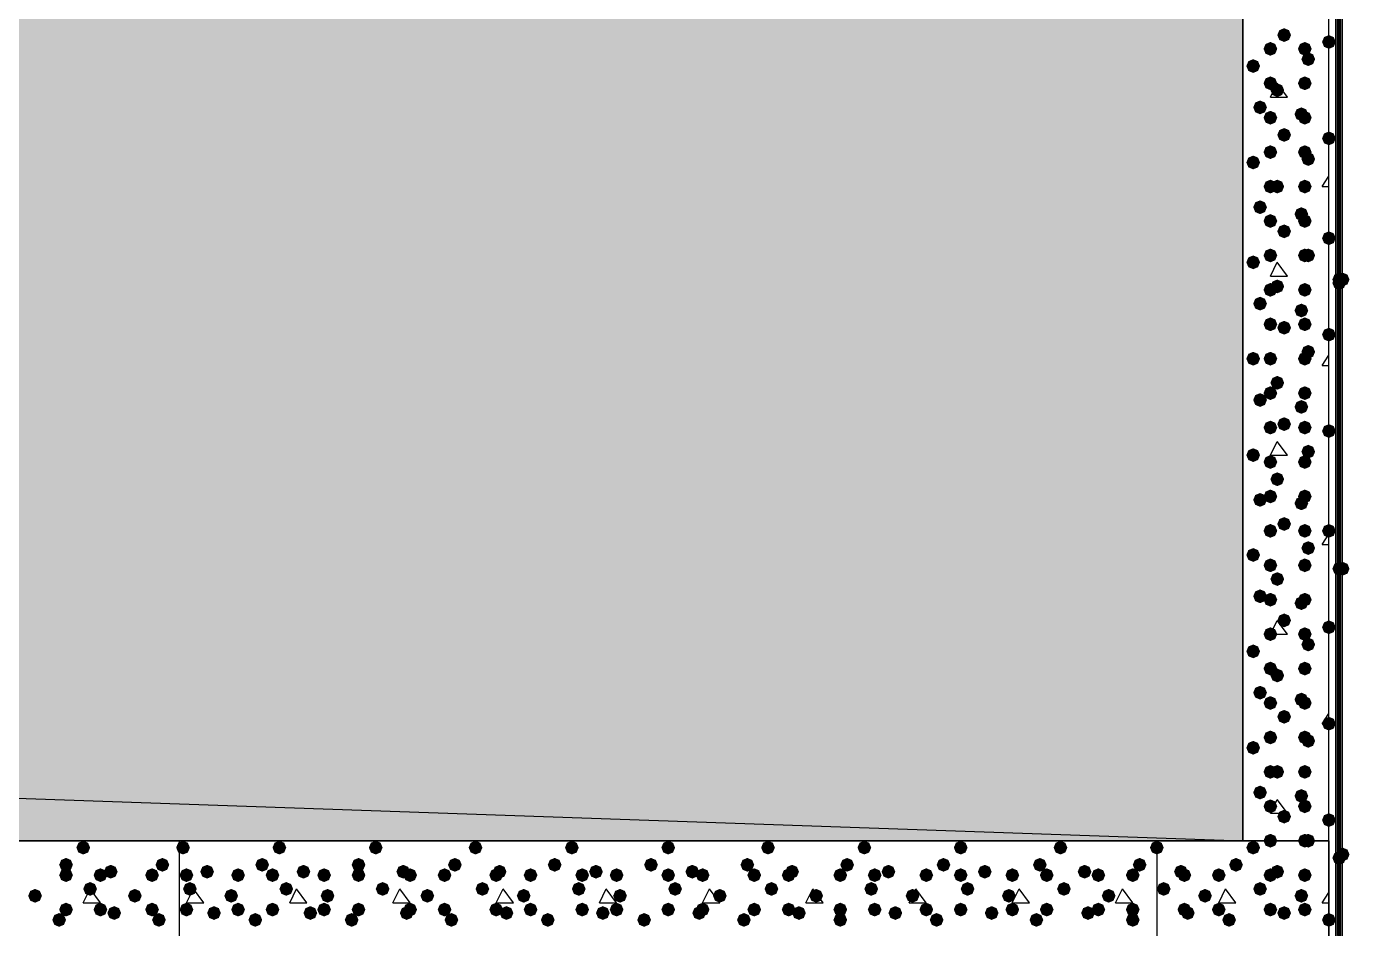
# Model space of a CAD drawing. Header units: millimetres. Extents: x 0 to 420, y 0 to 297.
# Drawn here: x 364.55 to 380.83, y 149.16 to 160.25 of the extents above; entities that cross this region are included whole.
import ezdxf

# ---------------------------------------------------------------- set-up
doc = ezdxf.new("R2010")
doc.units = ezdxf.units.MM
doc.layers.get('0').update_dxf_attribs({"linetype": 'CONTINUOUS'})

msp = doc.modelspace()

# ---------------------------------------------------------------- hatches: boundary and pattern name
at = {"true_color": 0x000007}
h = msp.add_hatch(color=0, dxfattribs=at)
h.paths.add_polyline_path([(380.703667, 228.049667), (380.661333, 228.049667), (380.703667, 84.455)], flags=0)
h.paths.add_polyline_path([(380.661333, 228.049667), (380.703667, 84.455), (380.661333, 84.455)], flags=0)
at = {"true_color": 0x000008}
h = msp.add_hatch(color=0, dxfattribs=at)
h.paths.add_polyline_path([(379.518333, 162.263667), (33.401, 162.263667), (379.518333, 150.241)], flags=0)
h.paths.add_polyline_path([(33.401, 162.263667), (379.518333, 150.241), (33.401, 150.241)], flags=0)
for points in [[(380.111, 160.147), (380.086129, 160.087204), (380.026333, 160.062333), (379.966537, 160.087204), (379.941667, 160.147), (379.966537, 160.206796), (380.026333, 160.231667), (380.086129, 160.206796)], [(379.941667, 159.977667), (379.916796, 159.917871), (379.857, 159.893), (379.797204, 159.917871), (379.772333, 159.977667), (379.797204, 160.037462), (379.857, 160.062333), (379.916796, 160.037463)], [(380.365, 159.977667), (380.340129, 159.917871), (380.280333, 159.893), (380.220537, 159.917871), (380.195667, 159.977667), (380.220537, 160.037462), (380.280333, 160.062333), (380.340129, 160.037463)], [(380.661333, 160.062333), (380.636462, 160.002537), (380.576667, 159.977667), (380.516871, 160.002537), (380.492, 160.062333), (380.516871, 160.122129), (380.576667, 160.147), (380.636462, 160.122129)], [(379.73, 159.766), (379.705129, 159.706204), (379.645333, 159.681333), (379.585537, 159.706204), (379.560667, 159.766), (379.585537, 159.825796), (379.645333, 159.850667), (379.705129, 159.825796)], [(380.407333, 159.850667), (380.382462, 159.790871), (380.322667, 159.766), (380.262871, 159.790871), (380.238, 159.850667), (380.262871, 159.910462), (380.322667, 159.935333), (380.382462, 159.910463)], [(379.941667, 159.554333), (379.916796, 159.494537), (379.857, 159.469667), (379.797204, 159.494537), (379.772333, 159.554333), (379.797204, 159.614129), (379.857, 159.639), (379.916796, 159.614129)], [(380.026333, 159.469667), (380.001463, 159.409871), (379.941667, 159.385), (379.881871, 159.409871), (379.857, 159.469667), (379.881871, 159.529462), (379.941667, 159.554333), (380.001462, 159.529463)], [(380.365, 159.554333), (380.340129, 159.494537), (380.280333, 159.469667), (380.220537, 159.494537), (380.195667, 159.554333), (380.220537, 159.614129), (380.280333, 159.639), (380.340129, 159.614129)], [(379.814667, 159.258), (379.789796, 159.198204), (379.73, 159.173333), (379.670204, 159.198204), (379.645333, 159.258), (379.670204, 159.317796), (379.73, 159.342667), (379.789796, 159.317796)], [(379.941667, 159.131), (379.916796, 159.071204), (379.857, 159.046333), (379.797204, 159.071204), (379.772333, 159.131), (379.797204, 159.190796), (379.857, 159.215667), (379.916796, 159.190796)], [(380.322667, 159.173333), (380.297796, 159.113537), (380.238, 159.088667), (380.178204, 159.113537), (380.153333, 159.173333), (380.178204, 159.233129), (380.238, 159.258), (380.297796, 159.233129)], [(380.365, 159.131), (380.340129, 159.071204), (380.280333, 159.046333), (380.220537, 159.071204), (380.195667, 159.131), (380.220537, 159.190796), (380.280333, 159.215667), (380.340129, 159.190796)], [(380.111, 158.919333), (380.086129, 158.859537), (380.026333, 158.834667), (379.966537, 158.859537), (379.941667, 158.919333), (379.966537, 158.979129), (380.026333, 159.004), (380.086129, 158.979129)], [(380.661333, 158.877), (380.636462, 158.817204), (380.576667, 158.792333), (380.516871, 158.817204), (380.492, 158.877), (380.516871, 158.936796), (380.576667, 158.961667), (380.636462, 158.936796)], [(379.941667, 158.707667), (379.916796, 158.647871), (379.857, 158.623), (379.797204, 158.647871), (379.772333, 158.707667), (379.797204, 158.767462), (379.857, 158.792333), (379.916796, 158.767463)], [(380.365, 158.707667), (380.340129, 158.647871), (380.280333, 158.623), (380.220537, 158.647871), (380.195667, 158.707667), (380.220537, 158.767462), (380.280333, 158.792333), (380.340129, 158.767463)], [(380.407333, 158.623), (380.382462, 158.563204), (380.322667, 158.538333), (380.262871, 158.563204), (380.238, 158.623), (380.262871, 158.682796), (380.322667, 158.707667), (380.382462, 158.682796)], [(379.73, 158.580667), (379.705129, 158.520871), (379.645333, 158.496), (379.585537, 158.520871), (379.560667, 158.580667), (379.585537, 158.640462), (379.645333, 158.665333), (379.705129, 158.640463)], [(379.941667, 158.284333), (379.916796, 158.224538), (379.857, 158.199667), (379.797204, 158.224538), (379.772333, 158.284333), (379.797204, 158.344129), (379.857, 158.369), (379.916796, 158.344129)], [(380.026333, 158.284333), (380.001463, 158.224538), (379.941667, 158.199667), (379.881871, 158.224538), (379.857, 158.284333), (379.881871, 158.344129), (379.941667, 158.369), (380.001462, 158.344129)], [(380.365, 158.284333), (380.340129, 158.224538), (380.280333, 158.199667), (380.220537, 158.224538), (380.195667, 158.284333), (380.220537, 158.344129), (380.280333, 158.369), (380.340129, 158.344129)], [(379.814667, 158.030333), (379.789796, 157.970537), (379.73, 157.945667), (379.670204, 157.970537), (379.645333, 158.030333), (379.670204, 158.090129), (379.73, 158.115), (379.789796, 158.090129)], [(379.941667, 157.861), (379.916796, 157.801204), (379.857, 157.776333), (379.797204, 157.801204), (379.772333, 157.861), (379.797204, 157.920796), (379.857, 157.945667), (379.916796, 157.920796)], [(380.322667, 157.945667), (380.297796, 157.885871), (380.238, 157.861), (380.178204, 157.885871), (380.153333, 157.945667), (380.178204, 158.005462), (380.238, 158.030333), (380.297796, 158.005463)], [(380.365, 157.861), (380.340129, 157.801204), (380.280333, 157.776333), (380.220537, 157.801204), (380.195667, 157.861), (380.220537, 157.920796), (380.280333, 157.945667), (380.340129, 157.920796)], [(380.111, 157.734), (380.086129, 157.674204), (380.026333, 157.649333), (379.966537, 157.674204), (379.941667, 157.734), (379.966537, 157.793796), (380.026333, 157.818667), (380.086129, 157.793796)], [(380.661333, 157.649333), (380.636462, 157.589538), (380.576667, 157.564667), (380.516871, 157.589538), (380.492, 157.649333), (380.516871, 157.709129), (380.576667, 157.734), (380.636462, 157.709129)], [(379.73, 157.353), (379.705129, 157.293204), (379.645333, 157.268333), (379.585537, 157.293204), (379.560667, 157.353), (379.585537, 157.412796), (379.645333, 157.437667), (379.705129, 157.412796)], [(379.941667, 157.437667), (379.916796, 157.377871), (379.857, 157.353), (379.797204, 157.377871), (379.772333, 157.437667), (379.797204, 157.497462), (379.857, 157.522333), (379.916796, 157.497463)], [(380.365, 157.437667), (380.340129, 157.377871), (380.280333, 157.353), (380.220537, 157.377871), (380.195667, 157.437667), (380.220537, 157.497462), (380.280333, 157.522333), (380.340129, 157.497463)], [(380.407333, 157.437667), (380.382462, 157.377871), (380.322667, 157.353), (380.262871, 157.377871), (380.238, 157.437667), (380.262871, 157.497462), (380.322667, 157.522333), (380.382462, 157.497463)], [(379.941667, 157.014333), (379.916796, 156.954537), (379.857, 156.929667), (379.797204, 156.954537), (379.772333, 157.014333), (379.797204, 157.074129), (379.857, 157.099), (379.916796, 157.074129)], [(380.026333, 157.056667), (380.001463, 156.996871), (379.941667, 156.972), (379.881871, 156.996871), (379.857, 157.056667), (379.881871, 157.116462), (379.941667, 157.141333), (380.001462, 157.116463)], [(380.365, 157.014333), (380.340129, 156.954537), (380.280333, 156.929667), (380.220537, 156.954537), (380.195667, 157.014333), (380.220537, 157.074129), (380.280333, 157.099), (380.340129, 157.074129)], [(379.814667, 156.845), (379.789796, 156.785204), (379.73, 156.760333), (379.670204, 156.785204), (379.645333, 156.845), (379.670204, 156.904796), (379.73, 156.929667), (379.789796, 156.904796)], [(380.322667, 156.760333), (380.297796, 156.700537), (380.238, 156.675667), (380.178204, 156.700537), (380.153333, 156.760333), (380.178204, 156.820129), (380.238, 156.845), (380.297796, 156.820129)], [(379.941667, 156.591), (379.916796, 156.531204), (379.857, 156.506333), (379.797204, 156.531204), (379.772333, 156.591), (379.797204, 156.650796), (379.857, 156.675667), (379.916796, 156.650796)], [(380.111, 156.548667), (380.086129, 156.488871), (380.026333, 156.464), (379.966537, 156.488871), (379.941667, 156.548667), (379.966537, 156.608462), (380.026333, 156.633333), (380.086129, 156.608463)], [(380.365, 156.591), (380.340129, 156.531204), (380.280333, 156.506333), (380.220537, 156.531204), (380.195667, 156.591), (380.220537, 156.650796), (380.280333, 156.675667), (380.340129, 156.650796)], [(380.661333, 156.464), (380.636462, 156.404204), (380.576667, 156.379333), (380.516871, 156.404204), (380.492, 156.464), (380.516871, 156.523796), (380.576667, 156.548667), (380.636462, 156.523796)], [(380.407333, 156.252333), (380.382462, 156.192537), (380.322667, 156.167667), (380.262871, 156.192537), (380.238, 156.252333), (380.262871, 156.312129), (380.322667, 156.337), (380.382462, 156.312129)], [(379.73, 156.167667), (379.705129, 156.107871), (379.645333, 156.083), (379.585537, 156.107871), (379.560667, 156.167667), (379.585537, 156.227462), (379.645333, 156.252333), (379.705129, 156.227463)], [(379.941667, 156.167667), (379.916796, 156.107871), (379.857, 156.083), (379.797204, 156.107871), (379.772333, 156.167667), (379.797204, 156.227462), (379.857, 156.252333), (379.916796, 156.227463)], [(380.365, 156.167667), (380.340129, 156.107871), (380.280333, 156.083), (380.220537, 156.107871), (380.195667, 156.167667), (380.220537, 156.227462), (380.280333, 156.252333), (380.340129, 156.227463)], [(380.026333, 155.871333), (380.001463, 155.811537), (379.941667, 155.786667), (379.881871, 155.811537), (379.857, 155.871333), (379.881871, 155.931129), (379.941667, 155.956), (380.001462, 155.931129)], [(379.941667, 155.744333), (379.916796, 155.684537), (379.857, 155.659667), (379.797204, 155.684537), (379.772333, 155.744333), (379.797204, 155.804129), (379.857, 155.829), (379.916796, 155.804129)], [(380.365, 155.744333), (380.340129, 155.684537), (380.280333, 155.659667), (380.220537, 155.684537), (380.195667, 155.744333), (380.220537, 155.804129), (380.280333, 155.829), (380.340129, 155.804129)], [(379.814667, 155.659667), (379.789796, 155.599871), (379.73, 155.575), (379.670204, 155.599871), (379.645333, 155.659667), (379.670204, 155.719462), (379.73, 155.744333), (379.789796, 155.719463)], [(380.322667, 155.575), (380.297796, 155.515204), (380.238, 155.490333), (380.178204, 155.515204), (380.153333, 155.575), (380.178204, 155.634796), (380.238, 155.659667), (380.297796, 155.634796)], [(380.111, 155.363333), (380.086129, 155.303537), (380.026333, 155.278667), (379.966537, 155.303537), (379.941667, 155.363333), (379.966537, 155.423129), (380.026333, 155.448), (380.086129, 155.423129)], [(379.941667, 155.321), (379.916796, 155.261204), (379.857, 155.236333), (379.797204, 155.261204), (379.772333, 155.321), (379.797204, 155.380796), (379.857, 155.405667), (379.916796, 155.380796)], [(380.365, 155.321), (380.340129, 155.261204), (380.280333, 155.236333), (380.220537, 155.261204), (380.195667, 155.321), (380.220537, 155.380796), (380.280333, 155.405667), (380.340129, 155.380796)], [(380.661333, 155.278667), (380.636462, 155.218871), (380.576667, 155.194), (380.516871, 155.218871), (380.492, 155.278667), (380.516871, 155.338462), (380.576667, 155.363333), (380.636462, 155.338463)], [(379.73, 154.982333), (379.705129, 154.922537), (379.645333, 154.897667), (379.585537, 154.922537), (379.560667, 154.982333), (379.585537, 155.042129), (379.645333, 155.067), (379.705129, 155.042129)], [(379.941667, 154.897667), (379.916796, 154.837871), (379.857, 154.813), (379.797204, 154.837871), (379.772333, 154.897667), (379.797204, 154.957462), (379.857, 154.982333), (379.916796, 154.957463)], [(380.365, 154.897667), (380.340129, 154.837871), (380.280333, 154.813), (380.220537, 154.837871), (380.195667, 154.897667), (380.220537, 154.957462), (380.280333, 154.982333), (380.340129, 154.957463)], [(380.407333, 155.024667), (380.382462, 154.964871), (380.322667, 154.94), (380.262871, 154.964871), (380.238, 155.024667), (380.262871, 155.084462), (380.322667, 155.109333), (380.382462, 155.084463)], [(380.026333, 154.686), (380.001463, 154.626204), (379.941667, 154.601333), (379.881871, 154.626204), (379.857, 154.686), (379.881871, 154.745796), (379.941667, 154.770667), (380.001462, 154.745796)], [(379.814667, 154.432), (379.789796, 154.372204), (379.73, 154.347333), (379.670204, 154.372204), (379.645333, 154.432), (379.670204, 154.491796), (379.73, 154.516667), (379.789796, 154.491796)], [(379.941667, 154.474333), (379.916796, 154.414537), (379.857, 154.389667), (379.797204, 154.414537), (379.772333, 154.474333), (379.797204, 154.534129), (379.857, 154.559), (379.916796, 154.534129)], [(380.322667, 154.389667), (380.297796, 154.329871), (380.238, 154.305), (380.178204, 154.329871), (380.153333, 154.389667), (380.178204, 154.449462), (380.238, 154.474333), (380.297796, 154.449463)], [(380.365, 154.474333), (380.340129, 154.414537), (380.280333, 154.389667), (380.220537, 154.414537), (380.195667, 154.474333), (380.220537, 154.534129), (380.280333, 154.559), (380.340129, 154.534129)], [(380.111, 154.135667), (380.086129, 154.075871), (380.026333, 154.051), (379.966537, 154.075871), (379.941667, 154.135667), (379.966537, 154.195462), (380.026333, 154.220333), (380.086129, 154.195463)], [(379.941667, 154.051), (379.916796, 153.991204), (379.857, 153.966333), (379.797204, 153.991204), (379.772333, 154.051), (379.797204, 154.110796), (379.857, 154.135667), (379.916796, 154.110796)], [(380.365, 154.051), (380.340129, 153.991204), (380.280333, 153.966333), (380.220537, 153.991204), (380.195667, 154.051), (380.220537, 154.110796), (380.280333, 154.135667), (380.340129, 154.110796)], [(380.661333, 154.051), (380.636462, 153.991204), (380.576667, 153.966333), (380.516871, 153.991204), (380.492, 154.051), (380.516871, 154.110796), (380.576667, 154.135667), (380.636462, 154.110796)], [(379.73, 153.754667), (379.705129, 153.694871), (379.645333, 153.67), (379.585537, 153.694871), (379.560667, 153.754667), (379.585537, 153.814462), (379.645333, 153.839333), (379.705129, 153.814463)], [(380.407333, 153.839333), (380.382462, 153.779538), (380.322667, 153.754667), (380.262871, 153.779538), (380.238, 153.839333), (380.262871, 153.899129), (380.322667, 153.924), (380.382462, 153.899129)], [(379.941667, 153.627667), (379.916796, 153.567871), (379.857, 153.543), (379.797204, 153.567871), (379.772333, 153.627667), (379.797204, 153.687462), (379.857, 153.712333), (379.916796, 153.687463)], [(380.365, 153.627667), (380.340129, 153.567871), (380.280333, 153.543), (380.220537, 153.567871), (380.195667, 153.627667), (380.220537, 153.687462), (380.280333, 153.712333), (380.340129, 153.687463)], [(380.026333, 153.458333), (380.001463, 153.398537), (379.941667, 153.373667), (379.881871, 153.398537), (379.857, 153.458333), (379.881871, 153.518129), (379.941667, 153.543), (380.001462, 153.518129)], [(379.814667, 153.246667), (379.789796, 153.186871), (379.73, 153.162), (379.670204, 153.186871), (379.645333, 153.246667), (379.670204, 153.306462), (379.73, 153.331333), (379.789796, 153.306463)], [(379.941667, 153.204333), (379.916796, 153.144537), (379.857, 153.119667), (379.797204, 153.144537), (379.772333, 153.204333), (379.797204, 153.264129), (379.857, 153.289), (379.916796, 153.264129)], [(380.322667, 153.162), (380.297796, 153.102204), (380.238, 153.077333), (380.178204, 153.102204), (380.153333, 153.162), (380.178204, 153.221796), (380.238, 153.246667), (380.297796, 153.221796)], [(380.365, 153.204333), (380.340129, 153.144537), (380.280333, 153.119667), (380.220537, 153.144537), (380.195667, 153.204333), (380.220537, 153.264129), (380.280333, 153.289), (380.340129, 153.264129)], [(380.111, 152.950333), (380.086129, 152.890537), (380.026333, 152.865667), (379.966537, 152.890537), (379.941667, 152.950333), (379.966537, 153.010129), (380.026333, 153.035), (380.086129, 153.010129)], [(379.941667, 152.781), (379.916796, 152.721204), (379.857, 152.696333), (379.797204, 152.721204), (379.772333, 152.781), (379.797204, 152.840796), (379.857, 152.865667), (379.916796, 152.840796)], [(380.365, 152.781), (380.340129, 152.721204), (380.280333, 152.696333), (380.220537, 152.721204), (380.195667, 152.781), (380.220537, 152.840796), (380.280333, 152.865667), (380.340129, 152.840796)], [(380.661333, 152.865667), (380.636462, 152.805871), (380.576667, 152.781), (380.516871, 152.805871), (380.492, 152.865667), (380.516871, 152.925462), (380.576667, 152.950333), (380.636462, 152.925463)], [(380.407333, 152.654), (380.382462, 152.594204), (380.322667, 152.569333), (380.262871, 152.594204), (380.238, 152.654), (380.262871, 152.713796), (380.322667, 152.738667), (380.382462, 152.713796)], [(379.73, 152.569333), (379.705129, 152.509537), (379.645333, 152.484667), (379.585537, 152.509537), (379.560667, 152.569333), (379.585537, 152.629129), (379.645333, 152.654), (379.705129, 152.629129)], [(379.941667, 152.357667), (379.916796, 152.297871), (379.857, 152.273), (379.797204, 152.297871), (379.772333, 152.357667), (379.797204, 152.417462), (379.857, 152.442333), (379.916796, 152.417463)], [(380.026333, 152.273), (380.001463, 152.213204), (379.941667, 152.188333), (379.881871, 152.213204), (379.857, 152.273), (379.881871, 152.332796), (379.941667, 152.357667), (380.001462, 152.332796)], [(380.365, 152.357667), (380.340129, 152.297871), (380.280333, 152.273), (380.220537, 152.297871), (380.195667, 152.357667), (380.220537, 152.417462), (380.280333, 152.442333), (380.340129, 152.417463)], [(379.814667, 152.061333), (379.789796, 152.001537), (379.73, 151.976667), (379.670204, 152.001537), (379.645333, 152.061333), (379.670204, 152.121129), (379.73, 152.146), (379.789796, 152.121129)], [(380.322667, 151.976667), (380.297796, 151.916871), (380.238, 151.892), (380.178204, 151.916871), (380.153333, 151.976667), (380.178204, 152.036462), (380.238, 152.061333), (380.297796, 152.036463)], [(379.941667, 151.934333), (379.916796, 151.874537), (379.857, 151.849667), (379.797204, 151.874537), (379.772333, 151.934333), (379.797204, 151.994129), (379.857, 152.019), (379.916796, 151.994129)], [(380.365, 151.934333), (380.340129, 151.874537), (380.280333, 151.849667), (380.220537, 151.874537), (380.195667, 151.934333), (380.220537, 151.994129), (380.280333, 152.019), (380.340129, 151.994129)], [(380.111, 151.765), (380.086129, 151.705204), (380.026333, 151.680333), (379.966537, 151.705204), (379.941667, 151.765), (379.966537, 151.824796), (380.026333, 151.849667), (380.086129, 151.824796)], [(380.661333, 151.680333), (380.636462, 151.620537), (380.576667, 151.595667), (380.516871, 151.620537), (380.492, 151.680333), (380.516871, 151.740129), (380.576667, 151.765), (380.636462, 151.740129)], [(379.941667, 151.511), (379.916796, 151.451204), (379.857, 151.426333), (379.797204, 151.451204), (379.772333, 151.511), (379.797204, 151.570796), (379.857, 151.595667), (379.916796, 151.570796)], [(380.365, 151.511), (380.340129, 151.451204), (380.280333, 151.426333), (380.220537, 151.451204), (380.195667, 151.511), (380.220537, 151.570796), (380.280333, 151.595667), (380.340129, 151.570796)], [(380.407333, 151.468667), (380.382462, 151.408871), (380.322667, 151.384), (380.262871, 151.408871), (380.238, 151.468667), (380.262871, 151.528462), (380.322667, 151.553333), (380.382462, 151.528463)], [(379.73, 151.384), (379.705129, 151.324204), (379.645333, 151.299333), (379.585537, 151.324204), (379.560667, 151.384), (379.585537, 151.443796), (379.645333, 151.468667), (379.705129, 151.443796)], [(379.941667, 151.087667), (379.916796, 151.027871), (379.857, 151.003), (379.797204, 151.027871), (379.772333, 151.087667), (379.797204, 151.147462), (379.857, 151.172333), (379.916796, 151.147463)], [(380.026333, 151.087667), (380.001463, 151.027871), (379.941667, 151.003), (379.881871, 151.027871), (379.857, 151.087667), (379.881871, 151.147462), (379.941667, 151.172333), (380.001462, 151.147463)], [(380.365, 151.087667), (380.340129, 151.027871), (380.280333, 151.003), (380.220537, 151.027871), (380.195667, 151.087667), (380.220537, 151.147462), (380.280333, 151.172333), (380.340129, 151.147463)], [(379.814667, 150.833667), (379.789796, 150.773871), (379.73, 150.749), (379.670204, 150.773871), (379.645333, 150.833667), (379.670204, 150.893462), (379.73, 150.918333), (379.789796, 150.893463)], [(379.941667, 150.664333), (379.916796, 150.604537), (379.857, 150.579667), (379.797204, 150.604537), (379.772333, 150.664333), (379.797204, 150.724129), (379.857, 150.749), (379.916796, 150.724129)], [(380.322667, 150.791333), (380.297796, 150.731537), (380.238, 150.706667), (380.178204, 150.731537), (380.153333, 150.791333), (380.178204, 150.851129), (380.238, 150.876), (380.297796, 150.851129)], [(380.365, 150.664333), (380.340129, 150.604537), (380.280333, 150.579667), (380.220537, 150.604537), (380.195667, 150.664333), (380.220537, 150.724129), (380.280333, 150.749), (380.340129, 150.724129)], [(380.111, 150.537333), (380.086129, 150.477537), (380.026333, 150.452667), (379.966537, 150.477537), (379.941667, 150.537333), (379.966537, 150.597129), (380.026333, 150.622), (380.086129, 150.597129)], [(380.661333, 150.495), (380.636462, 150.435204), (380.576667, 150.410333), (380.516871, 150.435204), (380.492, 150.495), (380.516871, 150.554796), (380.576667, 150.579667), (380.636462, 150.554796)], [(366.564333, 150.156333), (366.539462, 150.096537), (366.479667, 150.071667), (366.419871, 150.096537), (366.395, 150.156333), (366.419871, 150.216129), (366.479667, 150.241), (366.539462, 150.216129)], [(367.749667, 150.156333), (367.724796, 150.096537), (367.665, 150.071667), (367.605204, 150.096537), (367.580333, 150.156333), (367.605204, 150.216129), (367.665, 150.241), (367.724796, 150.216129)], [(368.935, 150.156333), (368.910129, 150.096537), (368.850333, 150.071667), (368.790538, 150.096537), (368.765667, 150.156333), (368.790537, 150.216129), (368.850333, 150.241), (368.910129, 150.216129)], [(370.162667, 150.156333), (370.137796, 150.096537), (370.078, 150.071667), (370.018204, 150.096537), (369.993333, 150.156333), (370.018204, 150.216129), (370.078, 150.241), (370.137796, 150.216129)], [(371.348, 150.156333), (371.323129, 150.096537), (371.263333, 150.071667), (371.203538, 150.096537), (371.178667, 150.156333), (371.203537, 150.216129), (371.263333, 150.241), (371.323129, 150.216129)], [(372.533333, 150.156333), (372.508462, 150.096537), (372.448667, 150.071667), (372.388871, 150.096537), (372.364, 150.156333), (372.388871, 150.216129), (372.448667, 150.241), (372.508462, 150.216129)], [(373.761, 150.156333), (373.736129, 150.096537), (373.676333, 150.071667), (373.616537, 150.096537), (373.591667, 150.156333), (373.616537, 150.216129), (373.676333, 150.241), (373.736129, 150.216129)], [(374.946333, 150.156333), (374.921462, 150.096537), (374.861667, 150.071667), (374.801871, 150.096537), (374.777, 150.156333), (374.801871, 150.216129), (374.861667, 150.241), (374.921462, 150.216129)], [(376.131667, 150.156333), (376.106796, 150.096537), (376.047, 150.071667), (375.987204, 150.096537), (375.962333, 150.156333), (375.987204, 150.216129), (376.047, 150.241), (376.106796, 150.216129)], [(377.359333, 150.156333), (377.334462, 150.096537), (377.274667, 150.071667), (377.214871, 150.096537), (377.19, 150.156333), (377.214871, 150.216129), (377.274667, 150.241), (377.334462, 150.216129)], [(379.941667, 150.241), (379.916796, 150.181204), (379.857, 150.156333), (379.797204, 150.181204), (379.772333, 150.241), (379.797204, 150.300796), (379.857, 150.325667), (379.916796, 150.300796)], [(380.365, 150.241), (380.340129, 150.181204), (380.280333, 150.156333), (380.220537, 150.181204), (380.195667, 150.241), (380.220537, 150.300796), (380.280333, 150.325667), (380.340129, 150.300796)], [(380.407333, 150.241), (380.382462, 150.181204), (380.322667, 150.156333), (380.262871, 150.181204), (380.238, 150.241), (380.262871, 150.300796), (380.322667, 150.325667), (380.382462, 150.300796)], [(366.860667, 149.86), (366.835796, 149.800204), (366.776, 149.775333), (366.716204, 149.800204), (366.691333, 149.86), (366.716204, 149.919796), (366.776, 149.944667), (366.835796, 149.919796)], [(367.538, 149.944667), (367.513129, 149.884871), (367.453333, 149.86), (367.393537, 149.884871), (367.368667, 149.944667), (367.393537, 150.004462), (367.453333, 150.029333), (367.513129, 150.004463)], [(368.046, 149.86), (368.021129, 149.800204), (367.961333, 149.775333), (367.901538, 149.800204), (367.876667, 149.86), (367.901537, 149.919796), (367.961333, 149.944667), (368.021129, 149.919796)], [(368.723333, 149.944667), (368.698463, 149.884871), (368.638667, 149.86), (368.578871, 149.884871), (368.554, 149.944667), (368.578871, 150.004462), (368.638667, 150.029333), (368.698462, 150.004463)], [(369.273667, 149.86), (369.248796, 149.800204), (369.189, 149.775333), (369.129204, 149.800204), (369.104333, 149.86), (369.129204, 149.919796), (369.189, 149.944667), (369.248796, 149.919796)], [(369.908667, 149.944667), (369.883796, 149.884871), (369.824, 149.86), (369.764204, 149.884871), (369.739333, 149.944667), (369.764204, 150.004462), (369.824, 150.029333), (369.883796, 150.004463)], [(370.459, 149.86), (370.434129, 149.800204), (370.374333, 149.775333), (370.314537, 149.800204), (370.289667, 149.86), (370.314537, 149.919796), (370.374333, 149.944667), (370.434129, 149.919796)], [(371.136333, 149.944667), (371.111462, 149.884871), (371.051667, 149.86), (370.991871, 149.884871), (370.967, 149.944667), (370.991871, 150.004462), (371.051667, 150.029333), (371.111462, 150.004463)], [(371.644333, 149.86), (371.619462, 149.800204), (371.559667, 149.775333), (371.499871, 149.800204), (371.475, 149.86), (371.499871, 149.919796), (371.559667, 149.944667), (371.619462, 149.919796)], [(372.321667, 149.944667), (372.296796, 149.884871), (372.237, 149.86), (372.177204, 149.884871), (372.152333, 149.944667), (372.177204, 150.004462), (372.237, 150.029333), (372.296796, 150.004463)], [(372.829667, 149.86), (372.804796, 149.800204), (372.745, 149.775333), (372.685204, 149.800204), (372.660333, 149.86), (372.685204, 149.919796), (372.745, 149.944667), (372.804796, 149.919796)], [(373.507, 149.944667), (373.482129, 149.884871), (373.422333, 149.86), (373.362538, 149.884871), (373.337667, 149.944667), (373.362537, 150.004462), (373.422333, 150.029333), (373.482129, 150.004463)], [(374.057333, 149.86), (374.032462, 149.800204), (373.972667, 149.775333), (373.912871, 149.800204), (373.888, 149.86), (373.912871, 149.919796), (373.972667, 149.944667), (374.032462, 149.919796)], [(374.734667, 149.944667), (374.709796, 149.884871), (374.65, 149.86), (374.590204, 149.884871), (374.565333, 149.944667), (374.590204, 150.004462), (374.65, 150.029333), (374.709796, 150.004463)], [(375.242667, 149.86), (375.217796, 149.800204), (375.158, 149.775333), (375.098204, 149.800204), (375.073333, 149.86), (375.098204, 149.919796), (375.158, 149.944667), (375.217796, 149.919796)], [(375.92, 149.944667), (375.895129, 149.884871), (375.835333, 149.86), (375.775538, 149.884871), (375.750667, 149.944667), (375.775537, 150.004462), (375.835333, 150.029333), (375.895129, 150.004463)], [(376.428, 149.86), (376.403129, 149.800204), (376.343333, 149.775333), (376.283537, 149.800204), (376.258667, 149.86), (376.283537, 149.919796), (376.343333, 149.944667), (376.403129, 149.919796)], [(377.105333, 149.944667), (377.080462, 149.884871), (377.020667, 149.86), (376.960871, 149.884871), (376.936, 149.944667), (376.960871, 150.004462), (377.020667, 150.029333), (377.080462, 150.004463)], [(377.655667, 149.86), (377.630796, 149.800204), (377.571, 149.775333), (377.511204, 149.800204), (377.486333, 149.86), (377.511204, 149.919796), (377.571, 149.944667), (377.630796, 149.919796)], [(378.333, 149.944667), (378.308129, 149.884871), (378.248333, 149.86), (378.188538, 149.884871), (378.163667, 149.944667), (378.188537, 150.004462), (378.248333, 150.029333), (378.308129, 150.004463)], [(366.606667, 149.817667), (366.581796, 149.757871), (366.522, 149.733), (366.462204, 149.757871), (366.437333, 149.817667), (366.462204, 149.877462), (366.522, 149.902333), (366.581796, 149.877463)], [(367.241667, 149.817667), (367.216796, 149.757871), (367.157, 149.733), (367.097204, 149.757871), (367.072333, 149.817667), (367.097204, 149.877462), (367.157, 149.902333), (367.216796, 149.877463)], [(367.665, 149.817667), (367.640129, 149.757871), (367.580333, 149.733), (367.520538, 149.757871), (367.495667, 149.817667), (367.520537, 149.877462), (367.580333, 149.902333), (367.640129, 149.877463)], [(368.3, 149.817667), (368.275129, 149.757871), (368.215333, 149.733), (368.155538, 149.757871), (368.130667, 149.817667), (368.155537, 149.877462), (368.215333, 149.902333), (368.275129, 149.877463)], [(368.723333, 149.817667), (368.698463, 149.757871), (368.638667, 149.733), (368.578871, 149.757871), (368.554, 149.817667), (368.578871, 149.877462), (368.638667, 149.902333), (368.698462, 149.877463)], [(369.358333, 149.817667), (369.333463, 149.757871), (369.273667, 149.733), (369.213871, 149.757871), (369.189, 149.817667), (369.213871, 149.877462), (369.273667, 149.902333), (369.333462, 149.877463)], [(369.781667, 149.817667), (369.756796, 149.757871), (369.697, 149.733), (369.637204, 149.757871), (369.612333, 149.817667), (369.637204, 149.877462), (369.697, 149.902333), (369.756796, 149.877463)], [(370.416667, 149.817667), (370.391796, 149.757871), (370.332, 149.733), (370.272204, 149.757871), (370.247333, 149.817667), (370.272204, 149.877462), (370.332, 149.902333), (370.391796, 149.877463)], [(370.84, 149.817667), (370.815129, 149.757871), (370.755333, 149.733), (370.695538, 149.757871), (370.670667, 149.817667), (370.695537, 149.877462), (370.755333, 149.902333), (370.815129, 149.877463)], [(371.475, 149.817667), (371.450129, 149.757871), (371.390333, 149.733), (371.330537, 149.757871), (371.305667, 149.817667), (371.330537, 149.877462), (371.390333, 149.902333), (371.450129, 149.877463)], [(371.898333, 149.817667), (371.873462, 149.757871), (371.813667, 149.733), (371.753871, 149.757871), (371.729, 149.817667), (371.753871, 149.877462), (371.813667, 149.902333), (371.873462, 149.877463)], [(372.533333, 149.817667), (372.508462, 149.757871), (372.448667, 149.733), (372.388871, 149.757871), (372.364, 149.817667), (372.388871, 149.877462), (372.448667, 149.902333), (372.508462, 149.877463)], [(372.956667, 149.817667), (372.931796, 149.757871), (372.872, 149.733), (372.812204, 149.757871), (372.787333, 149.817667), (372.812204, 149.877462), (372.872, 149.902333), (372.931796, 149.877463)], [(373.591667, 149.817667), (373.566796, 149.757871), (373.507, 149.733), (373.447204, 149.757871), (373.422333, 149.817667), (373.447204, 149.877462), (373.507, 149.902333), (373.566796, 149.877463)], [(374.015, 149.817667), (373.990129, 149.757871), (373.930333, 149.733), (373.870538, 149.757871), (373.845667, 149.817667), (373.870537, 149.877462), (373.930333, 149.902333), (373.990129, 149.877463)], [(374.65, 149.817667), (374.625129, 149.757871), (374.565333, 149.733), (374.505538, 149.757871), (374.480667, 149.817667), (374.505537, 149.877462), (374.565333, 149.902333), (374.625129, 149.877463)], [(375.073333, 149.817667), (375.048463, 149.757871), (374.988667, 149.733), (374.928871, 149.757871), (374.904, 149.817667), (374.928871, 149.877462), (374.988667, 149.902333), (375.048462, 149.877463)], [(375.708333, 149.817667), (375.683463, 149.757871), (375.623667, 149.733), (375.563871, 149.757871), (375.539, 149.817667), (375.563871, 149.877462), (375.623667, 149.902333), (375.683462, 149.877463)], [(376.131667, 149.817667), (376.106796, 149.757871), (376.047, 149.733), (375.987204, 149.757871), (375.962333, 149.817667), (375.987204, 149.877462), (376.047, 149.902333), (376.106796, 149.877463)], [(376.766667, 149.817667), (376.741796, 149.757871), (376.682, 149.733), (376.622204, 149.757871), (376.597333, 149.817667), (376.622204, 149.877462), (376.682, 149.902333), (376.741796, 149.877463)], [(377.19, 149.817667), (377.165129, 149.757871), (377.105333, 149.733), (377.045538, 149.757871), (377.020667, 149.817667), (377.045537, 149.877462), (377.105333, 149.902333), (377.165129, 149.877463)], [(377.825, 149.817667), (377.800129, 149.757871), (377.740333, 149.733), (377.680538, 149.757871), (377.655667, 149.817667), (377.680537, 149.877462), (377.740333, 149.902333), (377.800129, 149.877463)], [(378.248333, 149.817667), (378.223462, 149.757871), (378.163667, 149.733), (378.103871, 149.757871), (378.079, 149.817667), (378.103871, 149.877462), (378.163667, 149.902333), (378.223462, 149.877463)], [(366.649, 149.648333), (366.624129, 149.588537), (366.564333, 149.563667), (366.504537, 149.588537), (366.479667, 149.648333), (366.504537, 149.708129), (366.564333, 149.733), (366.624129, 149.708129)], [(367.157, 149.563667), (367.132129, 149.503871), (367.072333, 149.479), (367.012538, 149.503871), (366.987667, 149.563667), (367.012537, 149.623462), (367.072333, 149.648333), (367.132129, 149.623463)], [(367.834333, 149.648333), (367.809463, 149.588537), (367.749667, 149.563667), (367.689871, 149.588537), (367.665, 149.648333), (367.689871, 149.708129), (367.749667, 149.733), (367.809462, 149.708129)], [(368.342333, 149.563667), (368.317462, 149.503871), (368.257667, 149.479), (368.197871, 149.503871), (368.173, 149.563667), (368.197871, 149.623462), (368.257667, 149.648333), (368.317462, 149.623463)], [(369.019667, 149.648333), (368.994796, 149.588537), (368.935, 149.563667), (368.875204, 149.588537), (368.850333, 149.648333), (368.875204, 149.708129), (368.935, 149.733), (368.994796, 149.708129)], [(369.57, 149.563667), (369.545129, 149.503871), (369.485333, 149.479), (369.425538, 149.503871), (369.400667, 149.563667), (369.425537, 149.623462), (369.485333, 149.648333), (369.545129, 149.623463)], [(370.247333, 149.648333), (370.222462, 149.588537), (370.162667, 149.563667), (370.102871, 149.588537), (370.078, 149.648333), (370.102871, 149.708129), (370.162667, 149.733), (370.222462, 149.708129)], [(370.755333, 149.563667), (370.730462, 149.503871), (370.670667, 149.479), (370.610871, 149.503871), (370.586, 149.563667), (370.610871, 149.623462), (370.670667, 149.648333), (370.730462, 149.623463)], [(371.432667, 149.648333), (371.407796, 149.588537), (371.348, 149.563667), (371.288204, 149.588537), (371.263333, 149.648333), (371.288204, 149.708129), (371.348, 149.733), (371.407796, 149.708129)], [(371.940667, 149.563667), (371.915796, 149.503871), (371.856, 149.479), (371.796204, 149.503871), (371.771333, 149.563667), (371.796204, 149.623462), (371.856, 149.648333), (371.915796, 149.623463)], [(372.618, 149.648333), (372.593129, 149.588537), (372.533333, 149.563667), (372.473538, 149.588537), (372.448667, 149.648333), (372.473537, 149.708129), (372.533333, 149.733), (372.593129, 149.708129)], [(373.168333, 149.563667), (373.143462, 149.503871), (373.083667, 149.479), (373.023871, 149.503871), (372.999, 149.563667), (373.023871, 149.623462), (373.083667, 149.648333), (373.143462, 149.623463)], [(373.803333, 149.648333), (373.778462, 149.588537), (373.718667, 149.563667), (373.658871, 149.588537), (373.634, 149.648333), (373.658871, 149.708129), (373.718667, 149.733), (373.778462, 149.708129)], [(374.353667, 149.563667), (374.328796, 149.503871), (374.269, 149.479), (374.209204, 149.503871), (374.184333, 149.563667), (374.209204, 149.623462), (374.269, 149.648333), (374.328796, 149.623463)], [(375.031, 149.648333), (375.006129, 149.588537), (374.946333, 149.563667), (374.886537, 149.588537), (374.861667, 149.648333), (374.886537, 149.708129), (374.946333, 149.733), (375.006129, 149.708129)], [(375.539, 149.563667), (375.514129, 149.503871), (375.454333, 149.479), (375.394537, 149.503871), (375.369667, 149.563667), (375.394537, 149.623462), (375.454333, 149.648333), (375.514129, 149.623463)], [(376.216333, 149.648333), (376.191462, 149.588537), (376.131667, 149.563667), (376.071871, 149.588537), (376.047, 149.648333), (376.071871, 149.708129), (376.131667, 149.733), (376.191462, 149.708129)], [(376.724333, 149.563667), (376.699462, 149.503871), (376.639667, 149.479), (376.579871, 149.503871), (376.555, 149.563667), (376.579871, 149.623462), (376.639667, 149.648333), (376.699462, 149.623463)], [(377.401667, 149.648333), (377.376796, 149.588537), (377.317, 149.563667), (377.257204, 149.588537), (377.232333, 149.648333), (377.257204, 149.708129), (377.317, 149.733), (377.376796, 149.708129)], [(377.952, 149.563667), (377.927129, 149.503871), (377.867333, 149.479), (377.807538, 149.503871), (377.782667, 149.563667), (377.807537, 149.623462), (377.867333, 149.648333), (377.927129, 149.623463)], [(366.606667, 149.394333), (366.581796, 149.334537), (366.522, 149.309667), (366.462204, 149.334537), (366.437333, 149.394333), (366.462204, 149.454129), (366.522, 149.479), (366.581796, 149.454129)], [(366.945333, 149.352), (366.920462, 149.292204), (366.860667, 149.267333), (366.800871, 149.292204), (366.776, 149.352), (366.800871, 149.411796), (366.860667, 149.436667), (366.920462, 149.411796)], [(367.241667, 149.394333), (367.216796, 149.334537), (367.157, 149.309667), (367.097204, 149.334537), (367.072333, 149.394333), (367.097204, 149.454129), (367.157, 149.479), (367.216796, 149.454129)], [(367.665, 149.394333), (367.640129, 149.334537), (367.580333, 149.309667), (367.520538, 149.334537), (367.495667, 149.394333), (367.520537, 149.454129), (367.580333, 149.479), (367.640129, 149.454129)], [(368.130667, 149.352), (368.105796, 149.292204), (368.046, 149.267333), (367.986204, 149.292204), (367.961333, 149.352), (367.986204, 149.411796), (368.046, 149.436667), (368.105796, 149.411796)], [(368.3, 149.394333), (368.275129, 149.334537), (368.215333, 149.309667), (368.155538, 149.334537), (368.130667, 149.394333), (368.155537, 149.454129), (368.215333, 149.479), (368.275129, 149.454129)], [(368.723333, 149.394333), (368.698463, 149.334537), (368.638667, 149.309667), (368.578871, 149.334537), (368.554, 149.394333), (368.578871, 149.454129), (368.638667, 149.479), (368.698462, 149.454129)], [(369.316, 149.352), (369.291129, 149.292204), (369.231333, 149.267333), (369.171538, 149.292204), (369.146667, 149.352), (369.171537, 149.411796), (369.231333, 149.436667), (369.291129, 149.411796)], [(369.358333, 149.394333), (369.333463, 149.334537), (369.273667, 149.309667), (369.213871, 149.334537), (369.189, 149.394333), (369.213871, 149.454129), (369.273667, 149.479), (369.333462, 149.454129)], [(369.781667, 149.394333), (369.756796, 149.334537), (369.697, 149.309667), (369.637204, 149.334537), (369.612333, 149.394333), (369.637204, 149.454129), (369.697, 149.479), (369.756796, 149.454129)], [(370.416667, 149.394333), (370.391796, 149.334537), (370.332, 149.309667), (370.272204, 149.334537), (370.247333, 149.394333), (370.272204, 149.454129), (370.332, 149.479), (370.391796, 149.454129)], [(370.543667, 149.352), (370.518796, 149.292204), (370.459, 149.267333), (370.399204, 149.292204), (370.374333, 149.352), (370.399204, 149.411796), (370.459, 149.436667), (370.518796, 149.411796)], [(370.84, 149.394333), (370.815129, 149.334537), (370.755333, 149.309667), (370.695538, 149.334537), (370.670667, 149.394333), (370.695537, 149.454129), (370.755333, 149.479), (370.815129, 149.454129)], [(371.475, 149.394333), (371.450129, 149.334537), (371.390333, 149.309667), (371.330537, 149.334537), (371.305667, 149.394333), (371.330537, 149.454129), (371.390333, 149.479), (371.450129, 149.454129)], [(371.729, 149.352), (371.704129, 149.292204), (371.644333, 149.267333), (371.584538, 149.292204), (371.559667, 149.352), (371.584537, 149.411796), (371.644333, 149.436667), (371.704129, 149.411796)], [(371.898333, 149.394333), (371.873462, 149.334537), (371.813667, 149.309667), (371.753871, 149.334537), (371.729, 149.394333), (371.753871, 149.454129), (371.813667, 149.479), (371.873462, 149.454129)], [(372.533333, 149.394333), (372.508462, 149.334537), (372.448667, 149.309667), (372.388871, 149.334537), (372.364, 149.394333), (372.388871, 149.454129), (372.448667, 149.479), (372.508462, 149.454129)], [(372.914333, 149.352), (372.889462, 149.292204), (372.829667, 149.267333), (372.769871, 149.292204), (372.745, 149.352), (372.769871, 149.411796), (372.829667, 149.436667), (372.889462, 149.411796)], [(372.956667, 149.394333), (372.931796, 149.334537), (372.872, 149.309667), (372.812204, 149.334537), (372.787333, 149.394333), (372.812204, 149.454129), (372.872, 149.479), (372.931796, 149.454129)], [(373.591667, 149.394333), (373.566796, 149.334537), (373.507, 149.309667), (373.447204, 149.334537), (373.422333, 149.394333), (373.447204, 149.454129), (373.507, 149.479), (373.566796, 149.454129)], [(374.015, 149.394333), (373.990129, 149.334537), (373.930333, 149.309667), (373.870538, 149.334537), (373.845667, 149.394333), (373.870537, 149.454129), (373.930333, 149.479), (373.990129, 149.454129)], [(374.142, 149.352), (374.117129, 149.292204), (374.057333, 149.267333), (373.997538, 149.292204), (373.972667, 149.352), (373.997537, 149.411796), (374.057333, 149.436667), (374.117129, 149.411796)], [(374.65, 149.394333), (374.625129, 149.334537), (374.565333, 149.309667), (374.505538, 149.334537), (374.480667, 149.394333), (374.505537, 149.454129), (374.565333, 149.479), (374.625129, 149.454129)], [(375.073333, 149.394333), (375.048463, 149.334537), (374.988667, 149.309667), (374.928871, 149.334537), (374.904, 149.394333), (374.928871, 149.454129), (374.988667, 149.479), (375.048462, 149.454129)], [(375.327333, 149.352), (375.302462, 149.292204), (375.242667, 149.267333), (375.182871, 149.292204), (375.158, 149.352), (375.182871, 149.411796), (375.242667, 149.436667), (375.302462, 149.411796)], [(375.708333, 149.394333), (375.683463, 149.334537), (375.623667, 149.309667), (375.563871, 149.334537), (375.539, 149.394333), (375.563871, 149.454129), (375.623667, 149.479), (375.683462, 149.454129)], [(376.131667, 149.394333), (376.106796, 149.334537), (376.047, 149.309667), (375.987204, 149.334537), (375.962333, 149.394333), (375.987204, 149.454129), (376.047, 149.479), (376.106796, 149.454129)], [(376.512667, 149.352), (376.487796, 149.292204), (376.428, 149.267333), (376.368204, 149.292204), (376.343333, 149.352), (376.368204, 149.411796), (376.428, 149.436667), (376.487796, 149.411796)], [(376.766667, 149.394333), (376.741796, 149.334537), (376.682, 149.309667), (376.622204, 149.334537), (376.597333, 149.394333), (376.622204, 149.454129), (376.682, 149.479), (376.741796, 149.454129)], [(377.19, 149.394333), (377.165129, 149.334537), (377.105333, 149.309667), (377.045538, 149.334537), (377.020667, 149.394333), (377.045537, 149.454129), (377.105333, 149.479), (377.165129, 149.454129)], [(377.698, 149.352), (377.673129, 149.292204), (377.613333, 149.267333), (377.553537, 149.292204), (377.528667, 149.352), (377.553537, 149.411796), (377.613333, 149.436667), (377.673129, 149.411796)], [(377.825, 149.394333), (377.800129, 149.334537), (377.740333, 149.309667), (377.680538, 149.334537), (377.655667, 149.394333), (377.680537, 149.454129), (377.740333, 149.479), (377.800129, 149.454129)], [(378.248333, 149.394333), (378.223462, 149.334537), (378.163667, 149.309667), (378.103871, 149.334537), (378.079, 149.394333), (378.103871, 149.454129), (378.163667, 149.479), (378.223462, 149.454129)], [(367.453333, 149.267333), (367.428463, 149.207537), (367.368667, 149.182667), (367.308871, 149.207537), (367.284, 149.267333), (367.308871, 149.327129), (367.368667, 149.352), (367.428462, 149.327129)], [(368.638667, 149.267333), (368.613796, 149.207537), (368.554, 149.182667), (368.494204, 149.207537), (368.469333, 149.267333), (368.494204, 149.327129), (368.554, 149.352), (368.613796, 149.327129)], [(369.866333, 149.267333), (369.841462, 149.207537), (369.781667, 149.182667), (369.721871, 149.207537), (369.697, 149.267333), (369.721871, 149.327129), (369.781667, 149.352), (369.841462, 149.327129)], [(371.051667, 149.267333), (371.026796, 149.207537), (370.967, 149.182667), (370.907204, 149.207537), (370.882333, 149.267333), (370.907204, 149.327129), (370.967, 149.352), (371.026796, 149.327129)], [(372.237, 149.267333), (372.212129, 149.207537), (372.152333, 149.182667), (372.092538, 149.207537), (372.067667, 149.267333), (372.092537, 149.327129), (372.152333, 149.352), (372.212129, 149.327129)], [(373.464667, 149.267333), (373.439796, 149.207537), (373.38, 149.182667), (373.320204, 149.207537), (373.295333, 149.267333), (373.320204, 149.327129), (373.38, 149.352), (373.439796, 149.327129)], [(374.65, 149.267333), (374.625129, 149.207537), (374.565333, 149.182667), (374.505538, 149.207537), (374.480667, 149.267333), (374.505537, 149.327129), (374.565333, 149.352), (374.625129, 149.327129)], [(375.835333, 149.267333), (375.810462, 149.207537), (375.750667, 149.182667), (375.690871, 149.207537), (375.666, 149.267333), (375.690871, 149.327129), (375.750667, 149.352), (375.810462, 149.327129)], [(377.063, 149.267333), (377.038129, 149.207537), (376.978333, 149.182667), (376.918537, 149.207537), (376.893667, 149.267333), (376.918537, 149.327129), (376.978333, 149.352), (377.038129, 149.327129)], [(378.248333, 149.267333), (378.223462, 149.207537), (378.163667, 149.182667), (378.103871, 149.207537), (378.079, 149.267333), (378.103871, 149.327129), (378.163667, 149.352), (378.223462, 149.327129)]]:
    msp.add_hatch(color=0, dxfattribs=at).paths.add_polyline_path(points, flags=0)
at = {"true_color": 0x0000fe}
for points in [[(380.788333, 157.141333), (380.763462, 157.081537), (380.703667, 157.056667), (380.643871, 157.081537), (380.619, 157.141333), (380.643871, 157.201129), (380.703667, 157.226), (380.763462, 157.201129)], [(380.788333, 157.141333), (380.763462, 157.081537), (380.703667, 157.056667), (380.643871, 157.081537), (380.619, 157.141333), (380.643871, 157.201129), (380.703667, 157.226), (380.763462, 157.201129)], [(380.788333, 157.099), (380.763462, 157.039204), (380.703667, 157.014333), (380.643871, 157.039204), (380.619, 157.099), (380.643871, 157.158796), (380.703667, 157.183667), (380.763462, 157.158796)], [(380.830667, 157.141333), (380.805796, 157.081537), (380.746, 157.056667), (380.686204, 157.081537), (380.661333, 157.141333), (380.686204, 157.201129), (380.746, 157.226), (380.805796, 157.201129)], [(380.788333, 153.585333), (380.763462, 153.525537), (380.703667, 153.500667), (380.643871, 153.525537), (380.619, 153.585333), (380.643871, 153.645129), (380.703667, 153.67), (380.763462, 153.645129)], [(380.788333, 153.585333), (380.763462, 153.525537), (380.703667, 153.500667), (380.643871, 153.525537), (380.619, 153.585333), (380.643871, 153.645129), (380.703667, 153.67), (380.763462, 153.645129)], [(380.788333, 153.585333), (380.763462, 153.525537), (380.703667, 153.500667), (380.643871, 153.525537), (380.619, 153.585333), (380.643871, 153.645129), (380.703667, 153.67), (380.763462, 153.645129)], [(380.830667, 153.585333), (380.805796, 153.525537), (380.746, 153.500667), (380.686204, 153.525537), (380.661333, 153.585333), (380.686204, 153.645129), (380.746, 153.67), (380.805796, 153.645129)], [(380.788333, 150.029333), (380.763462, 149.969538), (380.703667, 149.944667), (380.643871, 149.969538), (380.619, 150.029333), (380.643871, 150.089129), (380.703667, 150.114), (380.763462, 150.089129)], [(380.788333, 150.029333), (380.763462, 149.969538), (380.703667, 149.944667), (380.643871, 149.969538), (380.619, 150.029333), (380.643871, 150.089129), (380.703667, 150.114), (380.763462, 150.089129)], [(380.788333, 150.029333), (380.763462, 149.969538), (380.703667, 149.944667), (380.643871, 149.969538), (380.619, 150.029333), (380.643871, 150.089129), (380.703667, 150.114), (380.763462, 150.089129)], [(380.830667, 150.071667), (380.805796, 150.011871), (380.746, 149.987), (380.686204, 150.011871), (380.661333, 150.071667), (380.686204, 150.131462), (380.746, 150.156333), (380.805796, 150.131463)]]:
    msp.add_hatch(color=0, dxfattribs=at).paths.add_polyline_path(points, flags=0)
at = {"true_color": 0x000007}
for points in [[(365.336667, 150.156333), (365.311796, 150.096537), (365.252, 150.071667), (365.192204, 150.096537), (365.167333, 150.156333), (365.192204, 150.216129), (365.252, 150.241), (365.311796, 150.216129)], [(378.544667, 150.156333), (378.519796, 150.096537), (378.46, 150.071667), (378.400204, 150.096537), (378.375333, 150.156333), (378.400204, 150.216129), (378.46, 150.241), (378.519796, 150.216129)], [(379.73, 150.156333), (379.705129, 150.096537), (379.645333, 150.071667), (379.585537, 150.096537), (379.560667, 150.156333), (379.585537, 150.216129), (379.645333, 150.241), (379.705129, 150.216129)], [(365.125, 149.944667), (365.100129, 149.884871), (365.040333, 149.86), (364.980537, 149.884871), (364.955667, 149.944667), (364.980537, 150.004462), (365.040333, 150.029333), (365.100129, 150.004463)], [(365.675333, 149.86), (365.650463, 149.800204), (365.590667, 149.775333), (365.530871, 149.800204), (365.506, 149.86), (365.530871, 149.919796), (365.590667, 149.944667), (365.650462, 149.919796)], [(366.310333, 149.944667), (366.285462, 149.884871), (366.225667, 149.86), (366.165871, 149.884871), (366.141, 149.944667), (366.165871, 150.004462), (366.225667, 150.029333), (366.285462, 150.004463)], [(378.841, 149.86), (378.816129, 149.800204), (378.756333, 149.775333), (378.696537, 149.800204), (378.671667, 149.86), (378.696537, 149.919796), (378.756333, 149.944667), (378.816129, 149.919796)], [(379.518333, 149.944667), (379.493462, 149.884871), (379.433667, 149.86), (379.373871, 149.884871), (379.349, 149.944667), (379.373871, 150.004462), (379.433667, 150.029333), (379.493462, 150.004463)], [(380.026333, 149.86), (380.001463, 149.800204), (379.941667, 149.775333), (379.881871, 149.800204), (379.857, 149.86), (379.881871, 149.919796), (379.941667, 149.944667), (380.001462, 149.919796)], [(365.125, 149.817667), (365.100129, 149.757871), (365.040333, 149.733), (364.980537, 149.757871), (364.955667, 149.817667), (364.980537, 149.877462), (365.040333, 149.902333), (365.100129, 149.877463)], [(365.548333, 149.817667), (365.523462, 149.757871), (365.463667, 149.733), (365.403871, 149.757871), (365.379, 149.817667), (365.403871, 149.877462), (365.463667, 149.902333), (365.523462, 149.877463)], [(366.183333, 149.817667), (366.158462, 149.757871), (366.098667, 149.733), (366.038871, 149.757871), (366.014, 149.817667), (366.038871, 149.877462), (366.098667, 149.902333), (366.158462, 149.877463)], [(378.883333, 149.817667), (378.858462, 149.757871), (378.798667, 149.733), (378.738871, 149.757871), (378.714, 149.817667), (378.738871, 149.877462), (378.798667, 149.902333), (378.858462, 149.877463)], [(379.306667, 149.817667), (379.281796, 149.757871), (379.222, 149.733), (379.162204, 149.757871), (379.137333, 149.817667), (379.162204, 149.877462), (379.222, 149.902333), (379.281796, 149.877463)], [(379.941667, 149.817667), (379.916796, 149.757871), (379.857, 149.733), (379.797204, 149.757871), (379.772333, 149.817667), (379.797204, 149.877462), (379.857, 149.902333), (379.916796, 149.877463)], [(380.365, 149.817667), (380.340129, 149.757871), (380.280333, 149.733), (380.220537, 149.757871), (380.195667, 149.817667), (380.220537, 149.877462), (380.280333, 149.902333), (380.340129, 149.877463)], [(364.744, 149.563667), (364.719129, 149.503871), (364.659333, 149.479), (364.599538, 149.503871), (364.574667, 149.563667), (364.599537, 149.623462), (364.659333, 149.648333), (364.719129, 149.623463)], [(365.421333, 149.648333), (365.396462, 149.588537), (365.336667, 149.563667), (365.276871, 149.588537), (365.252, 149.648333), (365.276871, 149.708129), (365.336667, 149.733), (365.396462, 149.708129)], [(365.971667, 149.563667), (365.946796, 149.503871), (365.887, 149.479), (365.827204, 149.503871), (365.802333, 149.563667), (365.827204, 149.623462), (365.887, 149.648333), (365.946796, 149.623463)], [(378.629333, 149.648333), (378.604462, 149.588537), (378.544667, 149.563667), (378.484871, 149.588537), (378.46, 149.648333), (378.484871, 149.708129), (378.544667, 149.733), (378.604462, 149.708129)], [(379.137333, 149.563667), (379.112462, 149.503871), (379.052667, 149.479), (378.992871, 149.503871), (378.968, 149.563667), (378.992871, 149.623462), (379.052667, 149.648333), (379.112462, 149.623463)], [(379.814667, 149.648333), (379.789796, 149.588537), (379.73, 149.563667), (379.670204, 149.588537), (379.645333, 149.648333), (379.670204, 149.708129), (379.73, 149.733), (379.789796, 149.708129)], [(380.322667, 149.563667), (380.297796, 149.503871), (380.238, 149.479), (380.178204, 149.503871), (380.153333, 149.563667), (380.178204, 149.623462), (380.238, 149.648333), (380.297796, 149.623463)], [(365.125, 149.394333), (365.100129, 149.334537), (365.040333, 149.309667), (364.980537, 149.334537), (364.955667, 149.394333), (364.980537, 149.454129), (365.040333, 149.479), (365.100129, 149.454129)], [(365.548333, 149.394333), (365.523462, 149.334537), (365.463667, 149.309667), (365.403871, 149.334537), (365.379, 149.394333), (365.403871, 149.454129), (365.463667, 149.479), (365.523462, 149.454129)], [(365.717667, 149.352), (365.692796, 149.292204), (365.633, 149.267333), (365.573204, 149.292204), (365.548333, 149.352), (365.573204, 149.411796), (365.633, 149.436667), (365.692796, 149.411796)], [(366.183333, 149.394333), (366.158462, 149.334537), (366.098667, 149.309667), (366.038871, 149.334537), (366.014, 149.394333), (366.038871, 149.454129), (366.098667, 149.479), (366.158462, 149.454129)], [(378.883333, 149.394333), (378.858462, 149.334537), (378.798667, 149.309667), (378.738871, 149.334537), (378.714, 149.394333), (378.738871, 149.454129), (378.798667, 149.479), (378.858462, 149.454129)], [(378.925667, 149.352), (378.900796, 149.292204), (378.841, 149.267333), (378.781204, 149.292204), (378.756333, 149.352), (378.781204, 149.411796), (378.841, 149.436667), (378.900796, 149.411796)], [(379.306667, 149.394333), (379.281796, 149.334537), (379.222, 149.309667), (379.162204, 149.334537), (379.137333, 149.394333), (379.162204, 149.454129), (379.222, 149.479), (379.281796, 149.454129)], [(379.941667, 149.394333), (379.916796, 149.334537), (379.857, 149.309667), (379.797204, 149.334537), (379.772333, 149.394333), (379.797204, 149.454129), (379.857, 149.479), (379.916796, 149.454129)], [(380.111, 149.352), (380.086129, 149.292204), (380.026333, 149.267333), (379.966537, 149.292204), (379.941667, 149.352), (379.966537, 149.411796), (380.026333, 149.436667), (380.086129, 149.411796)], [(380.365, 149.394333), (380.340129, 149.334537), (380.280333, 149.309667), (380.220537, 149.334537), (380.195667, 149.394333), (380.220537, 149.454129), (380.280333, 149.479), (380.340129, 149.454129)], [(365.040333, 149.267333), (365.015463, 149.207537), (364.955667, 149.182667), (364.895871, 149.207537), (364.871, 149.267333), (364.895871, 149.327129), (364.955667, 149.352), (365.015462, 149.327129)], [(366.268, 149.267333), (366.243129, 149.207537), (366.183333, 149.182667), (366.123538, 149.207537), (366.098667, 149.267333), (366.123537, 149.327129), (366.183333, 149.352), (366.243129, 149.327129)], [(379.433667, 149.267333), (379.408796, 149.207537), (379.349, 149.182667), (379.289204, 149.207537), (379.264333, 149.267333), (379.289204, 149.327129), (379.349, 149.352), (379.408796, 149.327129)], [(380.661333, 149.267333), (380.636462, 149.207537), (380.576667, 149.182667), (380.516871, 149.207537), (380.492, 149.267333), (380.516871, 149.327129), (380.576667, 149.352), (380.636462, 149.327129)]]:
    msp.add_hatch(color=0, dxfattribs=at).paths.add_polyline_path(points, flags=0)

# ---------------------------------------------------------------- linework, layer by layer
at = {"color": 0, "true_color": 0x000007}
for points in [[(380.703667, 228.049667), (380.661333, 228.049667), (380.703667, 84.455)], [(380.661333, 228.049667), (380.703667, 84.455), (380.661333, 84.455)], [(380.746, 228.049667), (380.703667, 228.049667), (380.703667, 84.412667)], [(380.703667, 228.049667), (380.703667, 84.412667)], [(32.342667, 126.915333), (32.342667, 150.241), (380.576667, 150.241), (380.576667, 126.915333), (218.101333, 126.915333), (218.101333, 105.748667), (194.775667, 105.748667), (194.775667, 126.915333)], [(32.342667, 126.915333), (32.342667, 150.241), (380.576667, 150.241), (380.576667, 126.915333), (218.101333, 126.915333), (218.101333, 105.748667), (194.775667, 105.748667), (194.775667, 126.915333)], [(364.320667, 150.241), (364.320667, 148.124333), (366.437333, 148.124333), (366.437333, 150.241)], [(378.46, 150.241), (378.46, 148.124333), (380.576667, 148.124333), (380.576667, 150.241)]]:
    msp.add_lwpolyline(points, close=True, dxfattribs=at)
for points in [[(380.661333, 228.049667), (380.661333, 84.455)], [(380.746, 84.412667), (380.746, 228.092), (380.703667, 228.092)], [(380.703667, 228.049667), (380.703667, 84.412667)], [(380.703667, 228.049667), (380.703667, 84.455), (380.703667, 84.412667)], [(379.518333, 162.263667), (379.518333, 150.241)], [(380.576667, 150.241), (380.576667, 162.263667)], [(378.46, 150.241), (366.437333, 150.241)], [(365.252, 149.479), (365.336667, 149.648333)], [(365.463667, 149.479), (365.336667, 149.648333)], [(379.222, 149.479), (379.306667, 149.648333)], [(379.433667, 149.479), (379.306667, 149.648333)], [(380.492, 149.479), (380.576667, 149.606)], [(365.252, 149.479), (365.463667, 149.479)], [(379.222, 149.479), (379.433667, 149.479)], [(380.492, 149.479), (380.576667, 149.479)]]:
    msp.add_lwpolyline(points, dxfattribs=at)
at = {"color": 0, "true_color": 0x000008}
for points in [[(379.518333, 162.263667), (33.401, 162.263667), (379.518333, 150.241)], [(33.401, 162.263667), (379.518333, 150.241), (33.401, 150.241)]]:
    msp.add_lwpolyline(points, close=True, dxfattribs=at)
for points in [[(379.857, 159.385), (379.941667, 159.554333)], [(380.068667, 159.385), (379.941667, 159.554333)], [(379.857, 159.385), (380.068667, 159.385)], [(380.492, 158.284333), (380.576667, 158.411333)], [(380.492, 158.284333), (380.576667, 158.284333)], [(379.857, 157.183667), (379.941667, 157.353)], [(380.068667, 157.183667), (379.941667, 157.353)], [(379.857, 157.183667), (380.068667, 157.183667)], [(380.492, 156.083), (380.576667, 156.21)], [(380.492, 156.083), (380.576667, 156.083)], [(379.857, 154.982333), (379.941667, 155.151667)], [(380.068667, 154.982333), (379.941667, 155.151667)], [(379.857, 154.982333), (380.068667, 154.982333)], [(380.492, 153.881667), (380.576667, 154.008667)], [(380.492, 153.881667), (380.576667, 153.881667)], [(379.857, 152.781), (379.941667, 152.950333)], [(380.068667, 152.781), (379.941667, 152.950333)], [(379.857, 152.781), (380.068667, 152.781)], [(380.492, 151.680333), (380.576667, 151.807333)], [(380.492, 151.680333), (380.576667, 151.680333)], [(379.857, 150.579667), (379.941667, 150.749)], [(380.068667, 150.579667), (379.941667, 150.749)], [(379.857, 150.579667), (380.068667, 150.579667)], [(366.522, 149.479), (366.606667, 149.648333)], [(366.733667, 149.479), (366.606667, 149.648333)], [(367.792, 149.479), (367.876667, 149.648333)], [(368.003667, 149.479), (367.876667, 149.648333)], [(369.062, 149.479), (369.146667, 149.648333)], [(369.273667, 149.479), (369.146667, 149.648333)], [(370.332, 149.479), (370.416667, 149.648333)], [(370.543667, 149.479), (370.416667, 149.648333)], [(371.602, 149.479), (371.686667, 149.648333)], [(371.813667, 149.479), (371.686667, 149.648333)], [(372.872, 149.479), (372.956667, 149.648333)], [(373.083667, 149.479), (372.956667, 149.648333)], [(374.142, 149.479), (374.226667, 149.648333)], [(374.353667, 149.479), (374.226667, 149.648333)], [(375.412, 149.479), (375.496667, 149.648333)], [(375.623667, 149.479), (375.496667, 149.648333)], [(376.682, 149.479), (376.766667, 149.648333)], [(376.893667, 149.479), (376.766667, 149.648333)], [(377.952, 149.479), (378.036667, 149.648333)], [(378.163667, 149.479), (378.036667, 149.648333)], [(366.522, 149.479), (366.733667, 149.479)], [(367.792, 149.479), (368.003667, 149.479)], [(369.062, 149.479), (369.273667, 149.479)], [(370.332, 149.479), (370.543667, 149.479)], [(371.602, 149.479), (371.813667, 149.479)], [(372.872, 149.479), (373.083667, 149.479)], [(374.142, 149.479), (374.353667, 149.479)], [(375.412, 149.479), (375.623667, 149.479)], [(376.682, 149.479), (376.893667, 149.479)], [(377.952, 149.479), (378.163667, 149.479)]]:
    msp.add_lwpolyline(points, dxfattribs=at)

doc.saveas('drawing.dxf')
